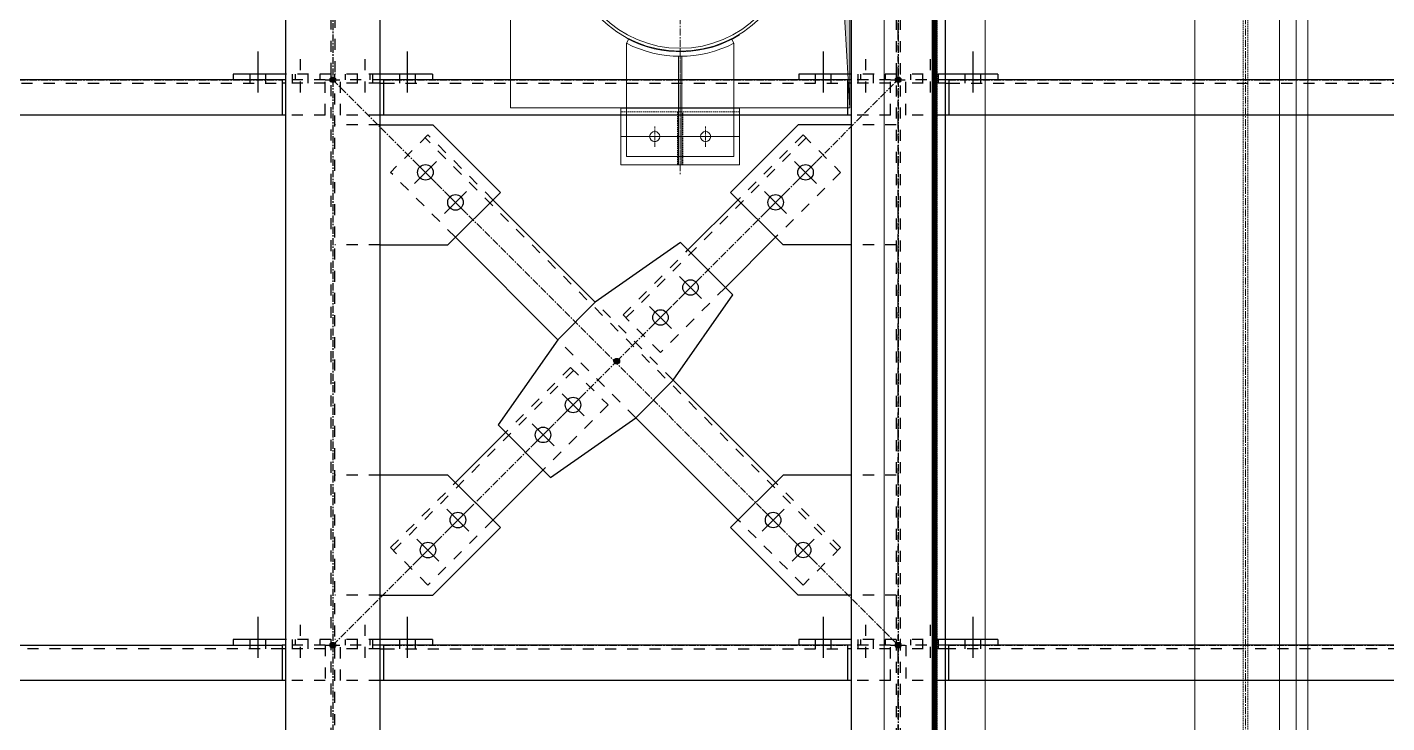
# Model space of a CAD drawing. Header units: inches. Extents: x 209270 to 234360, y -180214 to -150194.
# Drawn here: x 226907 to 229312, y -157151 to -155921 of the extents above; entities that cross this region are included whole.
import ezdxf

# ---------------------------------------------------------------- set-up
doc = ezdxf.new("R2010")
doc.units = ezdxf.units.IN
doc.header["$LTSCALE"] = 10
doc.header["$MEASUREMENT"] = 0
for name, pattern in [('CENTER', [2, 1.25, -0.25, 0.25, -0.25]), ('CENTER2', [1.125, 0.75, -0.125, 0.125, -0.125]), ('DXK_LINE_DOT2', [3.9198, 1.9599, -1.9599]), ('DXK_LINE_DOT5', [7.8785, 2.979, -0.9799, 0.9799, -0.9799, 0.9799, -0.9799]), ('HIDDEN', [0.375, 0.25, -0.125])]:
    doc.linetypes.add(name, pattern=pattern)
for name, color, linetype in [('_STR_0', 2, 'Continuous'), ('_STR_1', 2, 'Continuous'), ('_STR_2', 2, 'Continuous'), ('_STR_4', 2, 'Continuous')]:
    doc.layers.add(name, color=color, linetype=linetype)
for name, color, linetype, lineweight in [('CEN', 1, 'CENTER', 9), ('CENETR LINE', 1, 'CENTER2', 9), ('DIM.', 42, 'Continuous', 13), ('handrail', 11, 'FENCELINE1', 9), ('HIDDEN', 3, 'HIDDEN', 9), ('MAIN OBJECT', 2, 'Continuous', 18), ('Sheeting', 4, 'Continuous', 0), ('STR25', 30, 'Continuous', 5)]:
    doc.layers.add(name, color=color, linetype=linetype, lineweight=lineweight)
doc.linetypes.add('FENCELINE1', pattern='A,0.25,-0.1,[133,arial.ttf,S=0.1,R=0,X=-0.1,Y=0],-0.1,1', length=1.45)

# ---------------------------------------------------------------- blocks, each defined once
blk = doc.blocks.new('A$C94658011')
at = {"layer": 'MAIN OBJECT'}
h = blk.add_hatch(color=6, dxfattribs=at)
h.dxf.hatch_style = 1
h.paths.add_polyline_path([(300, 300), (-300, 300), (-300, -300), (-267.5, 258.2)])
at = {"layer": 'CEN'}
for p, q in [((0, 420, 0), (0, -420, 0)), ((-440, 0), (430, 0))]:
    blk.add_line(p, q, dxfattribs=at)
at = {"layer": 'CENETR LINE'}
for p, q in [((0, 194.6, 52558611.8), (0, 401.3, 55275867.8)), ((-45, 369.1, 0), (-45, 333.1, 0)), ((-45, 369.1, 0), (-45, 333.1, 0)), ((45, 369.1, 0), (45, 333.1, 0)), ((45, 369.1, 0), (45, 333.1, 0)), ((105, 351.1, 2717256.1), (-105, 351.1, 2717256.1)), ((98, 351.1, 2717256.1), (-98, 351.1, 2717256.1)), ((-83, 351.1, 2717256.1), (-27, 351.1, 0)), ((27, 351.1, 0), (63, 351.1, 0)), ((350.1, -105), (350.1, 105, 0)), ((350.1, -98, 0), (350.1, 98, 0)), ((350.1, 83, 0), (350.1, 27, -2717256.1)), ((368.1, 45, -2717256.1), (332.1, 45, -2717256.1)), ((368.1, 45, -2717256.1), (332.1, 45, -2717256.1)), ((193.6, 0, 49841355.7), (400.3, 0, 52558611.8)), ((368.1, -45, -2717256.1), (332.1, -45, -2717256.1)), ((368.1, -45, -2717256.1), (332.1, -45, -2717256.1)), ((350.1, -27, -2717256.1), (350.1, -63, -2717256.1)), ((0, -194.6, 52558611.8), (0, -401.3, 55275867.8)), ((-45, -369.1, 0), (-45, -333.1, 0)), ((-45, -369.1, 0), (-45, -333.1, 0)), ((45, -369.1, 0), (45, -333.1, 0)), ((45, -369.1, 0), (45, -333.1, 0)), ((105, -351.1, 2717256.1), (-105, -351.1, 2717256.1)), ((98, -351.1, 2717256.1), (-98, -351.1, 2717256.1)), ((-83, -351.1, 2717256.1), (-27, -351.1, 0)), ((27, -351.1, 0), (63, -351.1, 0))]:
    blk.add_line(p, q, dxfattribs=at)
at = {"layer": 'HIDDEN'}
for p, q in [((-5, 401.3, 0), (-5, 307.3, 0)), ((5, 307.3, 0), (5, 401.3, 0)), ((-105, 307.3, 2717256.1), (105, 307.3, 2717256.1)), ((306.3, 105, 0), (306.3, -105)), ((400.3, 5, -2717256.1), (306.3, 5, -2717256.1)), ((306.3, -5, -2717256.1), (400.3, -5, -2717256.1)), ((-105, -307.3, 2717256.1), (105, -307.3, 2717256.1)), ((-5, -401.3, 0), (-5, -307.3, 0)), ((5, -307.3, 0), (5, -401.3, 0))]:
    blk.add_line(p, q, dxfattribs=at)
at = {"layer": 'MAIN OBJECT', "ltscale": 10}
for p, q in [((-95, 186.1, -4474740.4), (-95, 386.1, -2717256.1)), ((-95, 386.1, -2717256.1), (95, 386.1, -2717256.1)), ((-5, 386.1, -5434512.1), (5, 386.1, -5434512.1)), ((-3, 209, 56749858.4), (-3, 401.3, 55275867.8)), ((3, 209, 56749850.9), (3, 401.3, 55275867.8)), ((95, 386.1, -2717256.1), (95, 186.2, -4474455.9)), ((-95, 186.2, 2717256.1), (-91.4, 179, 2717256.1)), ((95, 186.2, 2717256.1), (91.3, 179, 2717256.1)), ((185.2, 95), (178, 91.4)), ((185.1, 95, -7191996.4), (385.1, 95, -5434512.1)), ((385.1, 95, -5434512.1), (385.1, -95, -5434512.1)), ((208, 3, 54032602.3), (400.3, 3, 52558611.8)), ((385.1, 5, -8151768.2), (385.1, -5, -8151768.2)), ((208, -3, 54032594.8), (400.3, -3, 52558611.8)), ((185.2, -95), (178, -91.3)), ((385.1, -95, -5434512.1), (185.2, -95, -7191711.9)), ((-95, -186.2, 2717256.1), (-91.4, -179, 2717256.1)), ((-95, -186.1, -4474740.4), (-95, -386.1, -2717256.1)), ((95, -186.2, 2717256.1), (91.3, -179, 2717256.1)), ((95, -386.1, -2717256.1), (95, -186.2, -4474455.9)), ((-3, -209, 56749858.4), (-3, -401.3, 55275867.8)), ((3, -209, 56749850.9), (3, -401.3, 55275867.8)), ((-95, -386.1, -2717256.1), (95, -386.1, -2717256.1)), ((-5, -386.1, -5434512.1), (5, -386.1, -5434512.1))]:
    blk.add_line(p, q, dxfattribs=at)
at = {"layer": 'MAIN OBJECT', "color": 6, "elevation": 2717256.1}
blk.add_lwpolyline([(-300, -300), (-267.5, 258.2), (300, 300)], dxfattribs=at)
at = {"layer": 'MAIN OBJECT', "elevation": 2717256.1}
blk.add_lwpolyline([(-300, -300), (300, -300), (300, 300), (-300, 300)], close=True, dxfattribs=at)
at = {"layer": 'MAIN OBJECT'}
for centre, radius in [((-45, 351.1, 0), 9), ((45, 351.1, 0), 9), ((0, 0), 200), ((0, 0), 194.9), ((350.1, 45, -2717256.1), 9), ((350.1, -45, -2717256.1), 9), ((-45, -351.1, 0), 9), ((45, -351.1, 0), 9)]:
    blk.add_circle(centre, radius, dxfattribs=at)
at = {"layer": 'MAIN OBJECT', "ltscale": 10}
for centre, radius in [((-45, 351.1, 0), 9), ((45, 351.1, 0), 8.95), ((350.1, 45, -2717256.1), 9), ((350.1, -45, -2717256.1), 8.95), ((-45, -351.1, 0), 9), ((45, -351.1, 0), 8.95)]:
    blk.add_circle(centre, radius, dxfattribs=at)
for centre, radius, start, end in [((0, 0, 2717256.1), 201, 61.8045, 121.5044), ((0, 0, 2717256.1), 209, 62.9739, 117.0465), ((-1, 0), 201, 331.8045, 31.5044), ((-1, 0), 209, 332.9739, 27.0465), ((0, 0, 2717256.1), 201, 238.4956, 298.1955), ((0, 0, 2717256.1), 209, 242.9535, 297.0261)]:
    blk.add_arc(centre, radius, start, end, dxfattribs=at)
at = {"layer": 'STR25'}
for p, q in [((-105, 401.3, 2717256.1), (105, 401.3, 2717256.1)), ((-105, 401.3, 2717256.1), (-105, 301.1, 2717256.1)), ((105, 401.3, 2717256.1), (105, 301.1, 2717256.1)), ((-105, 301.1, 2717256.1), (105, 301.1, 2717256.1)), ((300.1, 105, 0), (300.1, -105)), ((400.3, 105, 0), (300.1, 105, 0)), ((400.3, 105, 0), (400.3, -105, 0)), ((400.3, -105, 0), (300.1, -105)), ((-105, -301.1, 2717256.1), (105, -301.1, 2717256.1)), ((-105, -401.3, 2717256.1), (-105, -301.1, 2717256.1)), ((105, -401.3, 2717256.1), (105, -301.1, 2717256.1)), ((-105, -401.3, 2717256.1), (105, -401.3, 2717256.1))]:
    blk.add_line(p, q, dxfattribs=at)
blk = doc.blocks.new('A$C2b85e723')
blk.add_blockref('A$C94658011', (0, 0))
blk = doc.blocks.new('GridLine-116860372-116903 - 114867')
at = {"layer": '_STR_2', "linetype": 'DXK_LINE_DOT5'}
blk.add_line((228447.6, -167130.5), (228447.6, -151923.3), dxfattribs=at)
blk = doc.blocks.new('Part-116860372-115064 - 114867')
at = {"layer": '_STR_4', "linetype": 'Continuous'}
for points in [[(227447.6, -156019.2, -1), (227447.6, -156009.2, -1)], [(228447.6, -156019.2, -1), (228447.6, -156009.2, -1)]]:
    blk.add_hatch(color=256, dxfattribs=at).paths.add_polyline_path(points)
at = {"layer": '_STR_1', "linetype": 'DXK_LINE_DOT2'}
for p, q in [((227537.1, -156014.2), (227461.1, -156014.2)), ((227461.1, -156076.7), (227461.1, -156014.2)), ((228434, -156014.2), (228358.1, -156014.2)), ((228434, -156076.7), (228434, -156014.2)), ((227530.8, -156020.4), (227461.1, -156020.4)), ((227537.1, -156020.4), (228358.1, -156020.4)), ((228434, -156020.4), (228364.3, -156020.4)), ((227530.8, -156076.7), (227461.1, -156076.7)), ((228434, -156076.7), (228364.3, -156076.7))]:
    blk.add_line(p, q, dxfattribs=at)
at = {"layer": '_STR_2', "linetype": 'Continuous'}
for p, q in [((228358.1, -156014.2), (227537.1, -156014.2)), ((227537.1, -156014.2), (227537.1, -156076.7)), ((228358.1, -156014.2), (228358.1, -156076.7)), ((227530.8, -156020.4), (227537.1, -156020.4)), ((228364.3, -156020.4), (228358.1, -156020.4)), ((228364.3, -156076.7), (227530.8, -156076.7))]:
    blk.add_line(p, q, dxfattribs=at)
at = {"layer": '_STR_4', "linetype": 'CENTER'}
for p, q in [((227447.6, -156014.2), (227461.1, -156014.2)), ((227537.1, -156014.2), (228358.1, -156014.2)), ((228434, -156014.2), (228447.6, -156014.2))]:
    blk.add_line(p, q, dxfattribs=at)
at = {"layer": '_STR_4', "linetype": 'Continuous'}
for centre in [(227447.6, -156014.2), (228447.6, -156014.2)]:
    blk.add_circle(centre, 5, dxfattribs=at)
blk = doc.blocks.new('Part-116860372-114974 - 114867')
at = {"layer": '_STR_1', "linetype": 'DXK_LINE_DOT2'}
for p, q in [((227451.1, -154530.9), (227451.1, -156004.2)), ((227444, -154651.7), (227444, -158174.7)), ((227451.1, -158174.7), (227451.1, -156004.2))]:
    blk.add_line(p, q, dxfattribs=at)
at = {"layer": '_STR_2', "linetype": 'Continuous'}
for p, q in [((227364.3, -158174.7), (227364.3, -154645.4)), ((227530.8, -154645.4), (227530.8, -158174.7))]:
    blk.add_line(p, q, dxfattribs=at)
at = {"layer": '_STR_4', "linetype": 'CENTER'}
blk.add_line((227447.6, -154514.2), (227447.6, -158264.2), dxfattribs=at)
blk = doc.blocks.new('Part-116860372-114975 - 114867')
at = {"layer": '_STR_1', "linetype": 'DXK_LINE_DOT2'}
for p, q in [((228444, -154534.7), (228444, -157915)), ((228451.1, -154534.7), (228451.1, -157915))]:
    blk.add_line(p, q, dxfattribs=at)
at = {"layer": '_STR_2', "linetype": 'Continuous'}
for p, q in [((228364.3, -154534.7), (228364.3, -157915)), ((228530.8, -154534.7), (228530.8, -157915))]:
    blk.add_line(p, q, dxfattribs=at)
at = {"layer": '_STR_4', "linetype": 'CENTER'}
blk.add_line((228447.6, -154514.2), (228447.6, -158264.2), dxfattribs=at)
blk = doc.blocks.new('Part-116860372-115053 - 114867')
at = {"layer": '_STR_4', "linetype": 'Continuous'}
for points in [[(226072.6, -157019.2, -1), (226072.6, -157009.2, -1)], [(227447.6, -157019.2, -1), (227447.6, -157009.2, -1)]]:
    blk.add_hatch(color=256, dxfattribs=at).paths.add_polyline_path(points)
at = {"layer": '_STR_1', "linetype": 'DXK_LINE_DOT2'}
for p, q in [((226087.9, -157014.2), (226087.9, -157039.2)), ((226087.9, -157014.2), (226191.3, -157014.2)), ((226185.1, -157020.4), (226087.9, -157020.4)), ((227358.1, -157020.4), (226191.3, -157020.4)), ((227434, -157014.2), (227358.1, -157014.2)), ((227434, -157020.4), (227364.3, -157020.4)), ((227434, -157014.2), (227434, -157076.7)), ((226087.9, -157039.2), (226150.4, -157039.2)), ((226150.4, -157039.2), (226150.4, -157076.7)), ((226185.1, -157076.7), (226150.4, -157076.7)), ((227434, -157076.7), (227364.3, -157076.7))]:
    blk.add_line(p, q, dxfattribs=at)
at = {"layer": '_STR_2', "linetype": 'Continuous'}
for p, q in [((226191.3, -157020.4), (226185.1, -157020.4)), ((226191.3, -157076.7), (226191.3, -157014.2)), ((226191.3, -157014.2), (227358.1, -157014.2)), ((227358.1, -157014.2), (227358.1, -157076.7)), ((227364.3, -157020.4), (227358.1, -157020.4)), ((227364.3, -157076.7), (226185.1, -157076.7))]:
    blk.add_line(p, q, dxfattribs=at)
at = {"layer": '_STR_4', "linetype": 'CENTER'}
for p, q in [((226072.6, -157014.2), (226087.9, -157014.2)), ((226191.3, -157014.2), (227358.1, -157014.2)), ((227434, -157014.2), (227447.6, -157014.2))]:
    blk.add_line(p, q, dxfattribs=at)
at = {"layer": '_STR_4', "linetype": 'Continuous'}
for centre in [(226072.6, -157014.2), (227447.6, -157014.2)]:
    blk.add_circle(centre, 5, dxfattribs=at)
blk = doc.blocks.new('Part-116860372-115054 - 114867')
at = {"layer": '_STR_4', "linetype": 'Continuous'}
for points in [[(227447.6, -157019.2, -1), (227447.6, -157009.2, -1)], [(228447.6, -157019.2, -1), (228447.6, -157009.2, -1)]]:
    blk.add_hatch(color=256, dxfattribs=at).paths.add_polyline_path(points)
at = {"layer": '_STR_1', "linetype": 'DXK_LINE_DOT2'}
for p, q in [((227461.1, -157076.7), (227461.1, -157014.2)), ((227537.1, -157014.2), (227461.1, -157014.2)), ((227530.8, -157020.4), (227461.1, -157020.4)), ((227537.1, -157020.4), (228358.1, -157020.4)), ((228434, -157014.2), (228358.1, -157014.2)), ((228434, -157020.4), (228364.3, -157020.4)), ((228434, -157076.7), (228434, -157014.2)), ((227530.8, -157076.7), (227461.1, -157076.7)), ((228434, -157076.7), (228364.3, -157076.7))]:
    blk.add_line(p, q, dxfattribs=at)
at = {"layer": '_STR_2', "linetype": 'Continuous'}
for p, q in [((227530.8, -157020.4), (227537.1, -157020.4)), ((228358.1, -157014.2), (227537.1, -157014.2)), ((227537.1, -157014.2), (227537.1, -157076.7)), ((228358.1, -157014.2), (228358.1, -157076.7)), ((228364.3, -157020.4), (228358.1, -157020.4)), ((228364.3, -157076.7), (227530.8, -157076.7))]:
    blk.add_line(p, q, dxfattribs=at)
at = {"layer": '_STR_4', "linetype": 'CENTER'}
for p, q in [((227447.6, -157014.2), (227461.1, -157014.2)), ((227537.1, -157014.2), (228358.1, -157014.2)), ((228434, -157014.2), (228447.6, -157014.2))]:
    blk.add_line(p, q, dxfattribs=at)
at = {"layer": '_STR_4', "linetype": 'Continuous'}
for centre in [(227447.6, -157014.2), (228447.6, -157014.2)]:
    blk.add_circle(centre, 5, dxfattribs=at)
blk = doc.blocks.new('Part-116860372-115055 - 114867')
at = {"layer": '_STR_4', "linetype": 'Continuous'}
for points in [[(228447.6, -157019.2, -1), (228447.6, -157009.2, -1)], [(229697.6, -157019.2, -1), (229697.6, -157009.2, -1)]]:
    blk.add_hatch(color=256, dxfattribs=at).paths.add_polyline_path(points)
at = {"layer": '_STR_1', "linetype": 'DXK_LINE_DOT2'}
for p, q in [((228461.1, -157014.2), (228461.1, -157076.7)), ((228537.1, -157014.2), (228461.1, -157014.2)), ((228530.8, -157020.4), (228461.1, -157020.4)), ((229608.1, -157020.4), (228537.1, -157020.4)), ((229608.1, -157014.2), (229684, -157014.2)), ((229684, -157020.4), (229614.3, -157020.4)), ((229684, -157014.2), (229684, -157076.7)), ((228530.8, -157076.7), (228461.1, -157076.7)), ((229684, -157076.7), (229614.3, -157076.7))]:
    blk.add_line(p, q, dxfattribs=at)
at = {"layer": '_STR_2', "linetype": 'Continuous'}
for p, q in [((228537.1, -157020.4), (228530.8, -157020.4)), ((229608.1, -157014.2), (228537.1, -157014.2)), ((228537.1, -157076.7), (228537.1, -157014.2)), ((229608.1, -157014.2), (229608.1, -157076.7)), ((229614.3, -157020.4), (229608.1, -157020.4)), ((229614.3, -157076.7), (228530.8, -157076.7))]:
    blk.add_line(p, q, dxfattribs=at)
at = {"layer": '_STR_4', "linetype": 'CENTER'}
for p, q in [((228447.6, -157014.2), (228461.1, -157014.2)), ((228537.1, -157014.2), (229608.1, -157014.2)), ((229684, -157014.2), (229697.6, -157014.2))]:
    blk.add_line(p, q, dxfattribs=at)
at = {"layer": '_STR_4', "linetype": 'Continuous'}
for centre in [(228447.6, -157014.2), (229697.6, -157014.2)]:
    blk.add_circle(centre, 5, dxfattribs=at)
blk = doc.blocks.new('Part-116860372-115063 - 114867')
at = {"layer": '_STR_4', "linetype": 'Continuous'}
for points in [[(226072.6, -156019.2, -1), (226072.6, -156009.2, -1)], [(227447.6, -156019.2, -1), (227447.6, -156009.2, -1)]]:
    blk.add_hatch(color=256, dxfattribs=at).paths.add_polyline_path(points)
at = {"layer": '_STR_1', "linetype": 'DXK_LINE_DOT2'}
for p, q in [((226191.3, -156014.2), (226088, -156014.2)), ((226088, -156076.7), (226088, -156014.2)), ((227434, -156014.2), (227358.1, -156014.2)), ((227434, -156076.7), (227434, -156014.2)), ((226185.1, -156020.4), (226088, -156020.4)), ((226191.3, -156020.4), (227358.1, -156020.4)), ((227434, -156020.4), (227364.3, -156020.4)), ((226185.1, -156076.7), (226088, -156076.7)), ((227434, -156076.7), (227358.1, -156076.7))]:
    blk.add_line(p, q, dxfattribs=at)
at = {"layer": '_STR_2', "linetype": 'Continuous'}
for p, q in [((227358.1, -156014.2), (226191.3, -156014.2)), ((226191.3, -156014.2), (226191.3, -156076.7)), ((227358.1, -156014.2), (227358.1, -156076.7)), ((226185.1, -156020.4), (226191.3, -156020.4)), ((227364.3, -156020.4), (227358.1, -156020.4)), ((227364.3, -156076.7), (226185.1, -156076.7))]:
    blk.add_line(p, q, dxfattribs=at)
at = {"layer": '_STR_4', "linetype": 'CENTER'}
for p, q in [((226072.6, -156014.2), (226088, -156014.2)), ((226191.3, -156014.2), (227358.1, -156014.2)), ((227434, -156014.2), (227447.6, -156014.2))]:
    blk.add_line(p, q, dxfattribs=at)
at = {"layer": '_STR_4', "linetype": 'Continuous'}
for centre in [(226072.6, -156014.2), (227447.6, -156014.2)]:
    blk.add_circle(centre, 5, dxfattribs=at)
blk = doc.blocks.new('Part-116860372-115065 - 114867')
at = {"layer": '_STR_4', "linetype": 'Continuous'}
for points in [[(228447.6, -156019.2, -1), (228447.6, -156009.2, -1)], [(229697.6, -156019.2, -1), (229697.6, -156009.2, -1)]]:
    blk.add_hatch(color=256, dxfattribs=at).paths.add_polyline_path(points)
at = {"layer": '_STR_1', "linetype": 'DXK_LINE_DOT2'}
for p, q in [((228537.1, -156014.2), (228461.1, -156014.2)), ((228461.1, -156076.7), (228461.1, -156014.2)), ((229684, -156014.2), (229608.1, -156014.2)), ((229684, -156076.7), (229684, -156014.2)), ((228530.8, -156020.4), (228461.1, -156020.4)), ((228537.1, -156020.4), (229608.1, -156020.4)), ((229684, -156020.4), (229614.3, -156020.4)), ((228530.8, -156076.7), (228461.1, -156076.7)), ((229684, -156076.7), (229614.3, -156076.7))]:
    blk.add_line(p, q, dxfattribs=at)
at = {"layer": '_STR_2', "linetype": 'Continuous'}
for p, q in [((229608.1, -156014.2), (228537.1, -156014.2)), ((228537.1, -156014.2), (228537.1, -156076.7)), ((229608.1, -156014.2), (229608.1, -156076.7)), ((228530.8, -156020.4), (228537.1, -156020.4)), ((229614.3, -156020.4), (229608.1, -156020.4)), ((229614.3, -156076.7), (228530.8, -156076.7))]:
    blk.add_line(p, q, dxfattribs=at)
at = {"layer": '_STR_4', "linetype": 'CENTER'}
for p, q in [((228447.6, -156014.2), (228461.1, -156014.2)), ((228537.1, -156014.2), (229608.1, -156014.2)), ((229684, -156014.2), (229697.6, -156014.2))]:
    blk.add_line(p, q, dxfattribs=at)
at = {"layer": '_STR_4', "linetype": 'Continuous'}
for centre in [(228447.6, -156014.2), (229697.6, -156014.2)]:
    blk.add_circle(centre, 5, dxfattribs=at)
blk = doc.blocks.new('Bolt-116860372-115742 - 114867')
at = {"layer": '_STR_1', "linetype": 'DXK_LINE_DOT2'}
for p, q in [((228390.3, -157036.7), (228390.3, -156964.2)), ((228376.5, -157014.2), (228376.5, -157004.2)), ((228376.5, -157020.4), (228376.5, -157014.2)), ((228404, -157014.2), (228404, -157004.2)), ((228404, -157020.4), (228404, -157014.2))]:
    blk.add_line(p, q, dxfattribs=at)
at = {"layer": '_STR_2', "linetype": 'Continuous'}
for p, q in [((228315.3, -157036.7), (228315.3, -156964.2)), ((228301.5, -157014.2), (228301.5, -157004.2)), ((228301.5, -157020.4), (228301.5, -157014.2)), ((228329, -157014.2), (228329, -157004.2)), ((228329, -157020.4), (228329, -157014.2))]:
    blk.add_line(p, q, dxfattribs=at)
blk = doc.blocks.new('Part-116860372-115084 - 114867')
at = {"layer": '_STR_4', "linetype": 'Continuous'}
for points in [[(227949.8, -156517, -1), (227949.8, -156507, -1)], [(227447.6, -157019.2, -1), (227447.6, -157009.2, -1)]]:
    blk.add_hatch(color=256, dxfattribs=at).paths.add_polyline_path(points)
at = {"layer": '_STR_1', "linetype": 'DXK_LINE_DOT2'}
for p, q in [((227873.3, -156528.3), (227554.9, -156846.8)), ((227868, -156523), (227753.1, -156637.9)), ((227868, -156523), (227934.3, -156589.3)), ((227934.3, -156589.3), (227819.4, -156704.2)), ((227549.6, -156841.5), (227664.5, -156726.5)), ((227730.8, -156792.8), (227615.9, -156907.7)), ((227615.9, -156907.7), (227549.6, -156841.5))]:
    blk.add_line(p, q, dxfattribs=at)
at = {"layer": '_STR_2', "linetype": 'Continuous'}
for p, q in [((227753.1, -156637.9), (227664.5, -156726.5)), ((227819.4, -156704.2), (227730.8, -156792.8))]:
    blk.add_line(p, q, dxfattribs=at)
at = {"layer": '_STR_4', "linetype": 'CENTER'}
blk.add_line((227447.6, -157014.2), (227949.8, -156512), dxfattribs=at)
at = {"layer": '_STR_4', "linetype": 'Continuous'}
for centre in [(227949.8, -156512), (227447.6, -157014.2)]:
    blk.add_circle(centre, 5, dxfattribs=at)
blk = doc.blocks.new('Part-116860372-115085 - 114867')
at = {"layer": '_STR_4', "linetype": 'Continuous'}
for points in [[(227447.6, -156019.2, -1), (227447.6, -156009.2, -1)], [(228447.6, -157019.2, -1), (228447.6, -157009.2, -1)]]:
    blk.add_hatch(color=256, dxfattribs=at).paths.add_polyline_path(points)
at = {"layer": '_STR_1', "linetype": 'DXK_LINE_DOT2'}
for p, q in [((227615.9, -156111.7), (227549.6, -156178)), ((227730.8, -156226.6), (227615.9, -156111.7)), ((228340.3, -156846.8), (227610.6, -156117)), ((227664.5, -156292.9), (227549.6, -156178)), ((228049.7, -156545.6), (227911.7, -156407.6)), ((227983.4, -156611.9), (227845.4, -156473.9)), ((228345.6, -156841.5), (228230.7, -156726.5)), ((228279.3, -156907.7), (228164.4, -156792.8)), ((228345.6, -156841.5), (228279.3, -156907.7))]:
    blk.add_line(p, q, dxfattribs=at)
at = {"layer": '_STR_2', "linetype": 'Continuous'}
for p, q in [((227911.7, -156407.6), (227730.8, -156226.6)), ((227845.4, -156473.9), (227664.5, -156292.9)), ((228230.7, -156726.5), (228049.7, -156545.6)), ((228164.4, -156792.8), (227983.4, -156611.9))]:
    blk.add_line(p, q, dxfattribs=at)
at = {"layer": '_STR_4', "linetype": 'CENTER'}
blk.add_line((227447.6, -156014.2), (228447.6, -157014.2), dxfattribs=at)
at = {"layer": '_STR_4', "linetype": 'Continuous'}
for centre in [(227447.6, -156014.2), (228447.6, -157014.2)]:
    blk.add_circle(centre, 5, dxfattribs=at)
blk = doc.blocks.new('Bolt-116860372-115720 - 114867')
at = {"layer": '_STR_1', "linetype": 'DXK_LINE_DOT2'}
for p, q in [((227390.3, -156036.7), (227390.3, -155964.2)), ((227376.5, -156014.2), (227376.5, -156004.2)), ((227376.5, -156020.4), (227376.5, -156014.2)), ((227404, -156014.2), (227404, -156004.2)), ((227404, -156020.4), (227404, -156014.2))]:
    blk.add_line(p, q, dxfattribs=at)
at = {"layer": '_STR_2', "linetype": 'Continuous'}
for p, q in [((227315.3, -156036.7), (227315.3, -155964.2)), ((227301.5, -156014.2), (227301.5, -156004.2)), ((227301.5, -156020.4), (227301.5, -156014.2)), ((227329, -156014.2), (227329, -156004.2)), ((227329, -156020.4), (227329, -156014.2))]:
    blk.add_line(p, q, dxfattribs=at)
blk = doc.blocks.new('Bolt-116860372-115738 - 114867')
at = {"layer": '_STR_1', "linetype": 'DXK_LINE_DOT2'}
for p, q in [((228504.9, -157036.7), (228504.9, -156964.2)), ((228491.1, -157014.2), (228491.1, -157004.2)), ((228491.1, -157020.4), (228491.1, -157014.2)), ((228518.6, -157014.2), (228518.6, -157004.2)), ((228518.6, -157020.4), (228518.6, -157014.2))]:
    blk.add_line(p, q, dxfattribs=at)
at = {"layer": '_STR_2', "linetype": 'Continuous'}
for p, q in [((228579.9, -157036.7), (228579.9, -156964.2)), ((228566.1, -157014.2), (228566.1, -157004.2)), ((228566.1, -157020.4), (228566.1, -157014.2)), ((228593.6, -157014.2), (228593.6, -157004.2)), ((228593.6, -157020.4), (228593.6, -157014.2))]:
    blk.add_line(p, q, dxfattribs=at)
blk = doc.blocks.new('Bolt-116860372-116186 - 114867')
at = {"layer": '_STR_2', "linetype": 'Continuous'}
for p, q in [((227630.9, -156197.5), (227592, -156158.6)), ((227630.9, -156158.6), (227592, -156197.5)), ((227683.9, -156250.5), (227645, -156211.6)), ((227683.9, -156211.6), (227645, -156250.5))]:
    blk.add_line(p, q, dxfattribs=at)
for centre in [(227611.4, -156178), (227664.5, -156231.1)]:
    blk.add_circle(centre, 13.8, dxfattribs=at)
blk = doc.blocks.new('Part-116860372-116191 - 114867')
at = {"layer": '_STR_1', "linetype": 'DXK_LINE_DOT2'}
for p, q in [((228444, -156713.3), (228364.3, -156713.3)), ((228444, -156925.8), (228364.3, -156925.8))]:
    blk.add_line(p, q, dxfattribs=at)
at = {"layer": '_STR_2', "linetype": 'Continuous'}
for p, q in [((228243.9, -156713.3), (228151.1, -156806.1)), ((228364.3, -156713.3), (228243.9, -156713.3)), ((228270.8, -156925.8), (228151.1, -156806.1)), ((228364.3, -156925.8), (228270.8, -156925.8))]:
    blk.add_line(p, q, dxfattribs=at)
blk = doc.blocks.new('Part-116860372-115739 - 114867')
at = {"layer": '_STR_1', "linetype": 'DXK_LINE_DOT2'}
for p, q in [((227530.8, -157004.2), (227451.1, -157004.2)), ((227469.9, -157014.2), (227469.9, -157004.2)), ((227513.6, -157014.2), (227513.6, -157004.2))]:
    blk.add_line(p, q, dxfattribs=at)
at = {"layer": '_STR_2', "linetype": 'Continuous'}
for p, q in [((227623.6, -157004.2), (227530.8, -157004.2)), ((227537.1, -157014.2), (227530.8, -157014.2)), ((227623.6, -157004.2), (227623.6, -157014.2))]:
    blk.add_line(p, q, dxfattribs=at)
blk = doc.blocks.new('Part-116860372-115719 - 114867')
at = {"layer": '_STR_1', "linetype": 'DXK_LINE_DOT2'}
for p, q in [((227444, -156004.2), (227364.3, -156004.2)), ((227381.5, -156014.2), (227381.5, -156004.2)), ((227425.3, -156014.2), (227425.3, -156004.2)), ((227444, -156004.2), (227444, -156014.2))]:
    blk.add_line(p, q, dxfattribs=at)
at = {"layer": '_STR_2', "linetype": 'Continuous'}
for p, q in [((227364.3, -156004.2), (227271.5, -156004.2)), ((227271.5, -156004.2), (227271.5, -156014.2)), ((227364.3, -156014.2), (227358.1, -156014.2))]:
    blk.add_line(p, q, dxfattribs=at)
blk = doc.blocks.new('Part-116860372-115715 - 114867')
at = {"layer": '_STR_1', "linetype": 'DXK_LINE_DOT2'}
for p, q in [((228530.8, -156004.2), (228451.1, -156004.2)), ((228469.9, -156014.2), (228469.9, -156004.2)), ((228513.6, -156014.2), (228513.6, -156004.2))]:
    blk.add_line(p, q, dxfattribs=at)
at = {"layer": '_STR_2', "linetype": 'Continuous'}
for p, q in [((228623.6, -156004.2), (228530.8, -156004.2)), ((228537.1, -156014.2), (228530.8, -156014.2)), ((228623.6, -156004.2), (228623.6, -156014.2))]:
    blk.add_line(p, q, dxfattribs=at)
blk = doc.blocks.new('Part-116860372-115743 - 114867')
at = {"layer": '_STR_1', "linetype": 'DXK_LINE_DOT2'}
for p, q in [((227444, -157004.2), (227364.3, -157004.2)), ((227381.5, -157014.2), (227381.5, -157004.2)), ((227425.3, -157014.2), (227425.3, -157004.2)), ((227444, -157004.2), (227444, -157014.2))]:
    blk.add_line(p, q, dxfattribs=at)
at = {"layer": '_STR_2', "linetype": 'Continuous'}
for p, q in [((227364.3, -157004.2), (227271.5, -157004.2)), ((227271.5, -157004.2), (227271.5, -157014.2)), ((227364.3, -157014.2), (227358.1, -157014.2))]:
    blk.add_line(p, q, dxfattribs=at)
blk = doc.blocks.new('Part-116860372-115713 - 114867')
at = {"layer": '_STR_1', "linetype": 'DXK_LINE_DOT2'}
for p, q in [((227530.8, -156004.2), (227451.1, -156004.2)), ((227469.9, -156014.2), (227469.9, -156004.2)), ((227513.6, -156014.2), (227513.6, -156004.2))]:
    blk.add_line(p, q, dxfattribs=at)
at = {"layer": '_STR_2', "linetype": 'Continuous'}
for p, q in [((227623.6, -156004.2), (227530.8, -156004.2)), ((227537.1, -156014.2), (227530.8, -156014.2)), ((227623.6, -156004.2), (227623.6, -156014.2))]:
    blk.add_line(p, q, dxfattribs=at)
blk = doc.blocks.new('Bolt-116860372-115714 - 114867')
at = {"layer": '_STR_1', "linetype": 'DXK_LINE_DOT2'}
for p, q in [((227504.9, -156036.7), (227504.9, -155964.2)), ((227491.1, -156014.2), (227491.1, -156004.2)), ((227491.1, -156020.4), (227491.1, -156014.2)), ((227518.6, -156014.2), (227518.6, -156004.2)), ((227518.6, -156020.4), (227518.6, -156014.2))]:
    blk.add_line(p, q, dxfattribs=at)
at = {"layer": '_STR_2', "linetype": 'Continuous'}
for p, q in [((227579.9, -156036.7), (227579.9, -155964.2)), ((227566.1, -156014.2), (227566.1, -156004.2)), ((227566.1, -156020.4), (227566.1, -156014.2)), ((227593.6, -156014.2), (227593.6, -156004.2)), ((227593.6, -156020.4), (227593.6, -156014.2))]:
    blk.add_line(p, q, dxfattribs=at)
blk = doc.blocks.new('Bolt-116860372-115716 - 114867')
at = {"layer": '_STR_1', "linetype": 'DXK_LINE_DOT2'}
for p, q in [((228504.9, -156036.7), (228504.9, -155964.2)), ((228491.1, -156014.2), (228491.1, -156004.2)), ((228491.1, -156020.4), (228491.1, -156014.2)), ((228518.6, -156014.2), (228518.6, -156004.2)), ((228518.6, -156020.4), (228518.6, -156014.2))]:
    blk.add_line(p, q, dxfattribs=at)
at = {"layer": '_STR_2', "linetype": 'Continuous'}
for p, q in [((228579.9, -156036.7), (228579.9, -155964.2)), ((228566.1, -156014.2), (228566.1, -156004.2)), ((228566.1, -156020.4), (228566.1, -156014.2)), ((228593.6, -156014.2), (228593.6, -156004.2)), ((228593.6, -156020.4), (228593.6, -156014.2))]:
    blk.add_line(p, q, dxfattribs=at)
blk = doc.blocks.new('Part-116860372-115721 - 114867')
at = {"layer": '_STR_1', "linetype": 'DXK_LINE_DOT2'}
for p, q in [((228444, -156004.2), (228364.3, -156004.2)), ((228381.5, -156014.2), (228381.5, -156004.2)), ((228425.3, -156014.2), (228425.3, -156004.2)), ((228444, -156004.2), (228444, -156014.2))]:
    blk.add_line(p, q, dxfattribs=at)
at = {"layer": '_STR_2', "linetype": 'Continuous'}
for p, q in [((228364.3, -156004.2), (228271.5, -156004.2)), ((228271.5, -156004.2), (228271.5, -156014.2)), ((228364.3, -156014.2), (228358.1, -156014.2))]:
    blk.add_line(p, q, dxfattribs=at)
blk = doc.blocks.new('Bolt-116860372-115722 - 114867')
at = {"layer": '_STR_1', "linetype": 'DXK_LINE_DOT2'}
for p, q in [((228390.3, -156036.7), (228390.3, -155964.2)), ((228376.5, -156014.2), (228376.5, -156004.2)), ((228376.5, -156020.4), (228376.5, -156014.2)), ((228404, -156014.2), (228404, -156004.2)), ((228404, -156020.4), (228404, -156014.2))]:
    blk.add_line(p, q, dxfattribs=at)
at = {"layer": '_STR_2', "linetype": 'Continuous'}
for p, q in [((228315.3, -156036.7), (228315.3, -155964.2)), ((228301.5, -156014.2), (228301.5, -156004.2)), ((228301.5, -156020.4), (228301.5, -156014.2)), ((228329, -156014.2), (228329, -156004.2)), ((228329, -156020.4), (228329, -156014.2))]:
    blk.add_line(p, q, dxfattribs=at)
blk = doc.blocks.new('Part-116860372-115737 - 114867')
at = {"layer": '_STR_1', "linetype": 'DXK_LINE_DOT2'}
for p, q in [((228530.8, -157004.2), (228451.1, -157004.2)), ((228469.9, -157014.2), (228469.9, -157004.2)), ((228513.6, -157014.2), (228513.6, -157004.2))]:
    blk.add_line(p, q, dxfattribs=at)
at = {"layer": '_STR_2', "linetype": 'Continuous'}
for p, q in [((228623.6, -157004.2), (228530.8, -157004.2)), ((228537.1, -157014.2), (228530.8, -157014.2)), ((228623.6, -157004.2), (228623.6, -157014.2))]:
    blk.add_line(p, q, dxfattribs=at)
blk = doc.blocks.new('Bolt-116860372-115740 - 114867')
at = {"layer": '_STR_1', "linetype": 'DXK_LINE_DOT2'}
for p, q in [((227504.9, -157036.7), (227504.9, -156964.2)), ((227491.1, -157014.2), (227491.1, -157004.2)), ((227491.1, -157020.4), (227491.1, -157014.2)), ((227518.6, -157014.2), (227518.6, -157004.2)), ((227518.6, -157020.4), (227518.6, -157014.2))]:
    blk.add_line(p, q, dxfattribs=at)
at = {"layer": '_STR_2', "linetype": 'Continuous'}
for p, q in [((227579.9, -157036.7), (227579.9, -156964.2)), ((227566.1, -157014.2), (227566.1, -157004.2)), ((227566.1, -157020.4), (227566.1, -157014.2)), ((227593.6, -157014.2), (227593.6, -157004.2)), ((227593.6, -157020.4), (227593.6, -157014.2))]:
    blk.add_line(p, q, dxfattribs=at)
blk = doc.blocks.new('Part-116860372-115741 - 114867')
at = {"layer": '_STR_1', "linetype": 'DXK_LINE_DOT2'}
for p, q in [((228444, -157004.2), (228364.3, -157004.2)), ((228381.5, -157014.2), (228381.5, -157004.2)), ((228425.3, -157014.2), (228425.3, -157004.2)), ((228444, -157004.2), (228444, -157014.2))]:
    blk.add_line(p, q, dxfattribs=at)
at = {"layer": '_STR_2', "linetype": 'Continuous'}
for p, q in [((228364.3, -157004.2), (228271.5, -157004.2)), ((228271.5, -157004.2), (228271.5, -157014.2)), ((228364.3, -157014.2), (228358.1, -157014.2))]:
    blk.add_line(p, q, dxfattribs=at)
blk = doc.blocks.new('Bolt-116860372-115744 - 114867')
at = {"layer": '_STR_1', "linetype": 'DXK_LINE_DOT2'}
for p, q in [((227390.3, -157036.7), (227390.3, -156964.2)), ((227376.5, -157014.2), (227376.5, -157004.2)), ((227376.5, -157020.4), (227376.5, -157014.2)), ((227404, -157014.2), (227404, -157004.2)), ((227404, -157020.4), (227404, -157014.2))]:
    blk.add_line(p, q, dxfattribs=at)
at = {"layer": '_STR_2', "linetype": 'Continuous'}
for p, q in [((227315.3, -157036.7), (227315.3, -156964.2)), ((227301.5, -157014.2), (227301.5, -157004.2)), ((227301.5, -157020.4), (227301.5, -157014.2)), ((227329, -157014.2), (227329, -157004.2)), ((227329, -157020.4), (227329, -157014.2))]:
    blk.add_line(p, q, dxfattribs=at)
blk = doc.blocks.new('Part-116860372-116185 - 114867')
at = {"layer": '_STR_1', "linetype": 'DXK_LINE_DOT2'}
for p, q in [((227530.8, -156093.7), (227451.1, -156093.7)), ((227530.8, -156306.2), (227451.1, -156306.2))]:
    blk.add_line(p, q, dxfattribs=at)
at = {"layer": '_STR_2', "linetype": 'Continuous'}
for p, q in [((227530.8, -156093.7), (227624.3, -156093.7)), ((227624.3, -156093.7), (227744, -156213.4)), ((227651.2, -156306.2), (227744, -156213.4)), ((227530.8, -156306.2), (227651.2, -156306.2))]:
    blk.add_line(p, q, dxfattribs=at)
blk = doc.blocks.new('Part-116860372-116188 - 114867')
at = {"layer": '_STR_1', "linetype": 'DXK_LINE_DOT2'}
for p, q in [((227530.8, -156713.3), (227451.1, -156713.3)), ((227530.8, -156925.8), (227451.1, -156925.8))]:
    blk.add_line(p, q, dxfattribs=at)
at = {"layer": '_STR_2', "linetype": 'Continuous'}
for p, q in [((227651.2, -156713.3), (227530.8, -156713.3)), ((227744, -156806.1), (227651.2, -156713.3)), ((227624.3, -156925.8), (227744, -156806.1)), ((227530.8, -156925.8), (227624.3, -156925.8))]:
    blk.add_line(p, q, dxfattribs=at)
blk = doc.blocks.new('Bolt-116860372-116189 - 114867')
at = {"layer": '_STR_2', "linetype": 'Continuous'}
for p, q in [((227688.3, -156773.4), (227649.5, -156812.3)), ((227649.5, -156773.4), (227688.3, -156812.3)), ((227635.3, -156826.4), (227596.4, -156865.3)), ((227596.4, -156826.4), (227635.3, -156865.3))]:
    blk.add_line(p, q, dxfattribs=at)
for centre in [(227668.9, -156792.8), (227615.9, -156845.9)]:
    blk.add_circle(centre, 13.8, dxfattribs=at)
blk = doc.blocks.new('Bolt-116860372-116192 - 114867')
at = {"layer": '_STR_2', "linetype": 'Continuous'}
for p, q in [((228206.8, -156773.4), (228245.7, -156812.3)), ((228206.8, -156812.3), (228245.7, -156773.4)), ((228259.8, -156826.4), (228298.7, -156865.3)), ((228259.8, -156865.3), (228298.7, -156826.4))]:
    blk.add_line(p, q, dxfattribs=at)
for centre in [(228226.3, -156792.8), (228279.3, -156845.9)]:
    blk.add_circle(centre, 13.7, dxfattribs=at)
blk = doc.blocks.new('Part-116860372-116193 - 114867')
at = {"layer": '_STR_4', "linetype": 'Continuous'}
for points in [[(228447.6, -156019.2, -1), (228447.6, -156009.2, -1)], [(227949.8, -156517, -1), (227949.8, -156507, -1)]]:
    blk.add_hatch(color=256, dxfattribs=at).paths.add_polyline_path(points)
at = {"layer": '_STR_1', "linetype": 'DXK_LINE_DOT2'}
for p, q in [((228279.3, -156111.7), (228164.4, -156226.6)), ((228279.3, -156111.7), (228345.6, -156178)), ((228284.6, -156117), (227966.1, -156435.5)), ((228345.6, -156178), (228230.7, -156292.9)), ((227960.8, -156430.2), (228075.7, -156315.3)), ((228142, -156381.6), (228027.1, -156496.5)), ((228027.1, -156496.5), (227960.8, -156430.2))]:
    blk.add_line(p, q, dxfattribs=at)
at = {"layer": '_STR_2', "linetype": 'Continuous'}
for p, q in [((228164.4, -156226.6), (228075.7, -156315.3)), ((228230.7, -156292.9), (228142, -156381.6))]:
    blk.add_line(p, q, dxfattribs=at)
at = {"layer": '_STR_4', "linetype": 'CENTER'}
blk.add_line((227949.8, -156512), (228447.6, -156014.2), dxfattribs=at)
at = {"layer": '_STR_4', "linetype": 'Continuous'}
for centre in [(228447.6, -156014.2), (227949.8, -156512)]:
    blk.add_circle(centre, 5, dxfattribs=at)
blk = doc.blocks.new('Part-116860372-116195 - 114867')
at = {"layer": '_STR_1', "linetype": 'DXK_LINE_DOT2'}
for p, q in [((228444, -156093.7), (228364.3, -156093.7)), ((228444, -156306.2), (228364.3, -156306.2))]:
    blk.add_line(p, q, dxfattribs=at)
at = {"layer": '_STR_2', "linetype": 'Continuous'}
for p, q in [((228270.8, -156093.7), (228151.1, -156213.4)), ((228364.3, -156093.7), (228270.8, -156093.7)), ((228243.9, -156306.2), (228151.1, -156213.4)), ((228364.3, -156306.2), (228243.9, -156306.2))]:
    blk.add_line(p, q, dxfattribs=at)
blk = doc.blocks.new('Bolt-116860372-116196 - 114867')
at = {"layer": '_STR_2', "linetype": 'Continuous'}
for p, q in [((228264.3, -156197.5), (228303.1, -156158.6)), ((228303.1, -156197.5), (228264.3, -156158.6)), ((228211.2, -156250.5), (228250.1, -156211.6)), ((228250.1, -156250.5), (228211.2, -156211.6))]:
    blk.add_line(p, q, dxfattribs=at)
for centre in [(228283.7, -156178), (228230.7, -156231.1)]:
    blk.add_circle(centre, 13.7, dxfattribs=at)
blk = doc.blocks.new('Part-116860372-116198 - 114867')
at = {"layer": '_STR_2', "linetype": 'Continuous'}
for p, q in [((228062.5, -156302), (227911.7, -156407.6)), ((228062.5, -156302), (228155.3, -156394.8)), ((228049.7, -156545.6), (228155.3, -156394.8)), ((227911.7, -156407.6), (227845.4, -156473.9)), ((227845.4, -156473.9), (227739.9, -156624.6)), ((227983.4, -156611.9), (228049.7, -156545.6)), ((227832.7, -156717.5), (227983.4, -156611.9)), ((227832.7, -156717.5), (227739.9, -156624.6))]:
    blk.add_line(p, q, dxfattribs=at)
blk = doc.blocks.new('Bolt-116860372-116199 - 114867')
at = {"layer": '_STR_2', "linetype": 'Continuous'}
for p, q in [((227853, -156608.7), (227891.9, -156569.8)), ((227891.9, -156608.7), (227853, -156569.8)), ((227800, -156661.8), (227838.9, -156622.9)), ((227838.9, -156661.8), (227800, -156622.9))]:
    blk.add_line(p, q, dxfattribs=at)
for centre in [(227872.4, -156589.3), (227819.4, -156642.3)]:
    blk.add_circle(centre, 13.7, dxfattribs=at)
blk = doc.blocks.new('Bolt-116860372-116200 - 114867')
at = {"layer": '_STR_2', "linetype": 'Continuous'}
for p, q in [((228099.6, -156362.1), (228060.7, -156401)), ((228060.7, -156362.1), (228099.6, -156401)), ((228046.6, -156415.2), (228007.7, -156454.1)), ((228007.7, -156415.2), (228046.6, -156454.1))]:
    blk.add_line(p, q, dxfattribs=at)
for centre in [(228080.2, -156381.6), (228027.1, -156434.6)]:
    blk.add_circle(centre, 13.7, dxfattribs=at)

msp = doc.modelspace()

# ---------------------------------------------------------------- linework, layer by layer
at = {"layer": 'CEN'}
msp.add_line((229061.8, -155263.7), (229061.8, -165259.3), dxfattribs=at)
at = {"layer": 'CEN', "elevation": 0.8}
msp.add_lwpolyline([(217011.9, -155263.7), (228511.9, -155263.7), (228511.9, -165263.7), (217011.9, -165263.7)], close=True, dxfattribs=at)
at = {"layer": 'handrail', "const_width": 10, "elevation": -448149754.8}
msp.add_lwpolyline([(228511.9, -159158.7), (228511.9, -155263.7), (217011.9, -155263.7), (217011.9, -156838.4)], dxfattribs=at)
at = {"layer": 'HIDDEN'}
msp.add_lwpolyline([(228507.5, -165259.3), (228507.5, -155268.1), (228516.3, -155268.1), (228516.3, -165259.3)], close=True, dxfattribs=at)
at = {"layer": 'HIDDEN', "elevation": 0}
msp.add_lwpolyline([(229066.2, -165259.3), (229066.2, -155268.1), (229057.4, -155268.1), (229057.4, -165259.3)], dxfattribs=at)
at = {"layer": 'MAIN OBJECT'}
msp.add_lwpolyline([(228422.5, -165259.3), (228422.5, -155268.1), (228601.3, -155268.1), (228601.3, -165259.3)], close=True, dxfattribs=at)
at = {"layer": 'MAIN OBJECT', "elevation": 0}
msp.add_lwpolyline([(229151.2, -165259.3), (229151.2, -155268.1), (228972.4, -155268.1), (228972.4, -165259.3)], dxfattribs=at)
at = {"layer": 'Sheeting'}
for points in [[(216351.9, -154713.7), (229171.9, -154713.7), (229171.9, -165813.7), (216351.9, -165813.7)], [(216401.9, -154763.7), (229121.9, -154763.7), (229121.9, -165763.7), (216401.9, -165763.7)]]:
    msp.add_lwpolyline(points, close=True, dxfattribs=at)

# ---------------------------------------------------------------- block references
at = {"layer": '_STR_0', "zscale": 0.8}
for name in ['GridLine-116860372-116903 - 114867', 'Part-116860372-114974 - 114867', 'Part-116860372-114975 - 114867', 'Bolt-116860372-115720 - 114867', 'Bolt-116860372-115714 - 114867', 'Bolt-116860372-115722 - 114867', 'Bolt-116860372-115716 - 114867', 'Part-116860372-115063 - 114867', 'Part-116860372-115719 - 114867', 'Part-116860372-115064 - 114867', 'Part-116860372-115085 - 114867', 'Part-116860372-115713 - 114867', 'Part-116860372-116193 - 114867', 'Part-116860372-115721 - 114867', 'Part-116860372-115065 - 114867', 'Part-116860372-115715 - 114867', 'Part-116860372-116185 - 114867', 'Part-116860372-116195 - 114867', 'Bolt-116860372-116186 - 114867', 'Bolt-116860372-116196 - 114867', 'Part-116860372-116198 - 114867', 'Bolt-116860372-116200 - 114867', 'Part-116860372-115084 - 114867', 'Bolt-116860372-116199 - 114867', 'Part-116860372-116188 - 114867', 'Part-116860372-116191 - 114867', 'Bolt-116860372-116189 - 114867', 'Bolt-116860372-116192 - 114867', 'Bolt-116860372-115744 - 114867', 'Bolt-116860372-115740 - 114867', 'Bolt-116860372-115742 - 114867', 'Bolt-116860372-115738 - 114867', 'Part-116860372-115053 - 114867', 'Part-116860372-115743 - 114867', 'Part-116860372-115054 - 114867', 'Part-116860372-115739 - 114867', 'Part-116860372-115741 - 114867', 'Part-116860372-115055 - 114867', 'Part-116860372-115737 - 114867']:
    msp.add_blockref(name, (0, 0), dxfattribs=at)
at = {"layer": 'DIM.', "xscale": -1}
msp.add_blockref('A$C2b85e723', (228061.9, -155763.7), dxfattribs=at)

doc.saveas('drawing.dxf')
